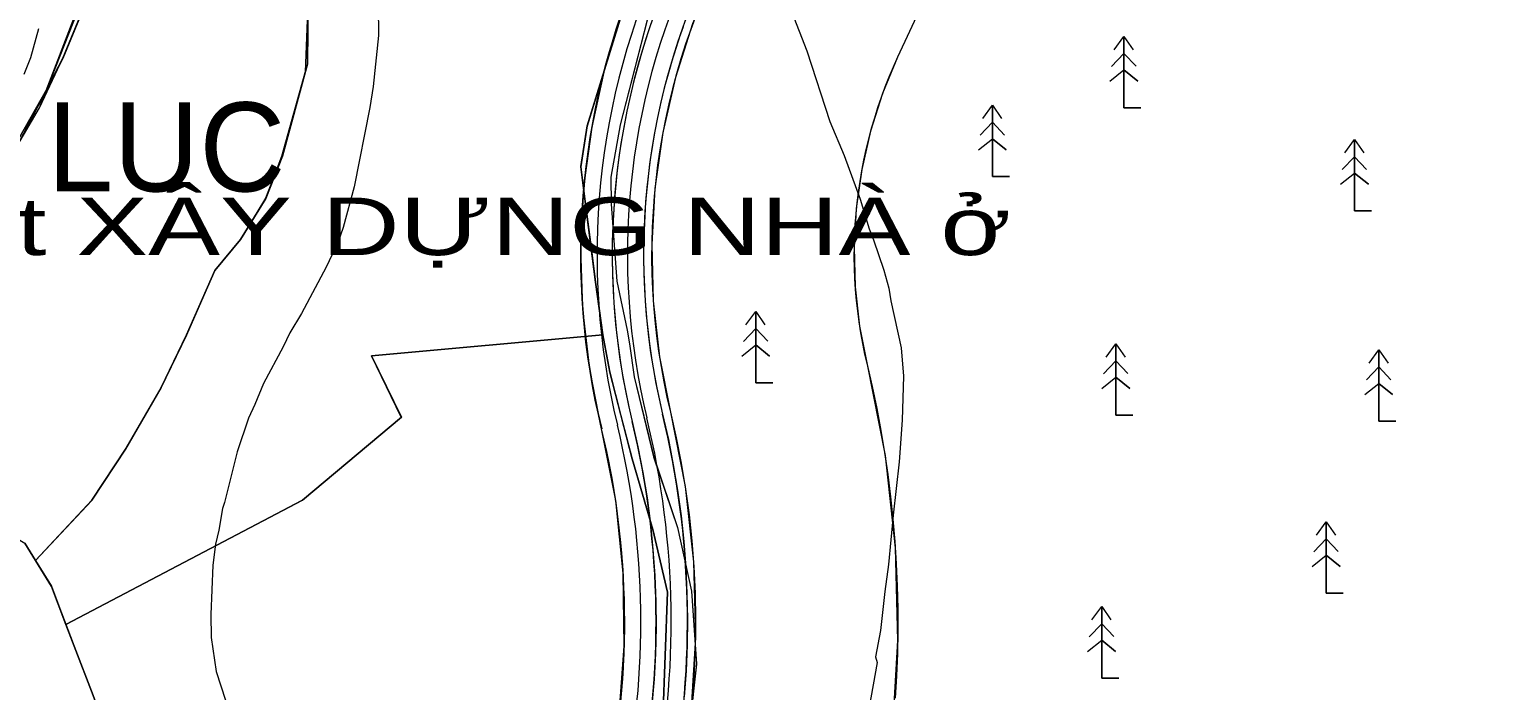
# Model space of a CAD drawing. Header units: metres. Extents: x 533049 to 537618, y 1849954 to 1852676.
# Drawn here: x 534052.1 to 534411.7, y 1850571.8 to 1850735.4 of the extents above; entities that cross this region are included whole.
import ezdxf

# ---------------------------------------------------------------- set-up
doc = ezdxf.new("R2010")
doc.units = ezdxf.units.M
doc.header["$LTSCALE"] = 2
for name, color, linetype, lineweight in [('13', 7, 'Continuous', 13), ('19', 7, 'Continuous', 13), ('20', 7, 'Continuous', 13), ('33', 7, 'Continuous', 13), ('47', 7, 'Continuous', 13), ('48', 7, 'Continuous', 13), ('54', 7, 'Continuous', 13), ('55', 7, 'Continuous', 13), ('56', 7, 'Continuous', 13), ('57', 7, 'Continuous', 13), ('60', 7, 'Continuous', 13)]:
    doc.layers.add(name, color=color, linetype=linetype, lineweight=lineweight)

msp = doc.modelspace()

# ---------------------------------------------------------------- linework, layer by layer
at = {"linetype": 'Continuous', "lineweight": 13}
for points in [[(534029.74, 1850673.42), (534054.74, 1850715.92), (534060.49, 1850728.18), (534072.7, 1850757.8), (534084.9, 1850787.42), (534091, 1850814.59), (534097.1, 1850841.77), (534098.46, 1850858.57), (534100.58, 1850900.98), (534103.43, 1850910.77), (534116.3, 1850932.66), (534111.57, 1850939.36), (534094.74, 1850924.92), (534071.81, 1850920.99), (534064.72, 1850918.6), (534024.91, 1850959.64)], [(534121.15, 1850744.11), (534120.91, 1850726.72), (534114.81, 1850703.95), (534110.61, 1850693.55), (534104.4, 1850683.38), (534098.02, 1850675.68), (534091.08, 1850659.84), (534084.76, 1850646.74), (534076, 1850631.57), (534067.63, 1850618.88), (534053.72, 1850604.01), (534051.06, 1850608.31)]]:
    msp.add_lwpolyline(points, dxfattribs=at)
at = {"layer": '13'}
msp.add_lwpolyline([(534206.47, 1850738.6), (534205.14, 1850734.75), (534203.91, 1850730.87), (534202.76, 1850726.96), (534201.71, 1850723.03), (534200.75, 1850719.07), (534199.88, 1850715.09), (534199.1, 1850711.1), (534198.42, 1850707.08), (534197.83, 1850703.05), (534197.33, 1850699.01), (534196.93, 1850694.96), (534196.62, 1850690.9), (534196.4, 1850686.84), (534196.28, 1850682.77), (534196.26, 1850678.7), (534196.33, 1850674.62), (534196.49, 1850670.56), (534196.75, 1850666.49), (534197.1, 1850662.44), (534197.55, 1850658.39), (534198.09, 1850654.35), (534198.72, 1850650.33), (534199.45, 1850646.33), (534200.27, 1850642.34), (534201.18, 1850638.37), (534202.6, 1850632.11), (534203.83, 1850625.8), (534204.86, 1850619.46), (534205.69, 1850613.09), (534206.34, 1850606.7), (534206.78, 1850600.29), (534207.03, 1850593.88), (534207.09, 1850587.45), (534206.94, 1850581.03), (534206.61, 1850574.62), (534206.07, 1850568.22)], dxfattribs=at)
at = {"layer": '19'}
msp.add_lwpolyline([(534006.43, 1850639.97), (534021.34, 1850655.12), (534029.74, 1850673.42), (534056.52, 1850720.57), (534081.49, 1850783.98), (534097.24, 1850850.42), (534099.49, 1850873.42), (534064.72, 1850918.6), (534024.91, 1850959.64), (533860.46, 1850898.6)], close=True, dxfattribs=at)
at = {"layer": '20'}
msp.add_lwpolyline([(534029.74, 1850673.42), (534054.74, 1850715.92), (534065.24, 1850743.42), (534081.24, 1850782.92), (534097.24, 1850850.42), (534101.74, 1850896.42), (534102.24, 1850908.92), (534109.74, 1850923.92), (534118.24, 1850929.92), (534111.57, 1850939.36), (534094.74, 1850924.92), (534077.24, 1850921.92), (534066.37, 1850920.05), (534026.24, 1850958.92)], dxfattribs=at)
at = {"layer": '33'}
for points in [[(534262.33, 1850837.19), (534221.49, 1850749.54), (534216.14, 1850736.67), (534211.9, 1850723.4), (534208.78, 1850709.82), (534206.82, 1850696.02), (534206.02, 1850682.11), (534206.4, 1850668.18), (534207.95, 1850654.33), (534210.66, 1850640.67), (534214.29, 1850622.3), (534216.34, 1850603.69), (534216.81, 1850584.97), (534215.68, 1850566.28)], [(534590.79, 1850560.08), (534592.27, 1850580.03), (534590.56, 1850608.66), (534590.29, 1850619.41), (534590.74, 1850630.14), (534573.97, 1850632.08), (534573.97, 1850749.34), (534533.56, 1850757.52), (534493.85, 1850768.67), (534320.28, 1850833.57), (534305.97, 1850812.45), (534266.81, 1850728.42), (534263.08, 1850719.44), (534260.12, 1850710.18), (534257.94, 1850700.7), (534256.57, 1850691.07), (534256.02, 1850681.37), (534256.28, 1850671.64), (534257.36, 1850661.98), (534259.25, 1850652.44), (534263.7, 1850629.93), (534266.23, 1850607.13), (534266.8, 1850584.19), (534265.43, 1850561.28)], [(534305.97, 1850812.45), (534266.81, 1850728.42), (534265.71, 1850725.98), (534264.66, 1850723.51), (534263.67, 1850721.01), (534262.74, 1850718.5), (534261.86, 1850715.96), (534261.05, 1850713.4), (534260.29, 1850710.83), (534259.6, 1850708.23), (534258.97, 1850705.63), (534258.39, 1850703.01), (534257.88, 1850700.37), (534257.43, 1850697.73), (534257.04, 1850695.07), (534256.71, 1850692.41), (534256.45, 1850689.74), (534256.24, 1850687.06), (534256.1, 1850684.38), (534256.02, 1850681.7), (534256.01, 1850679.02), (534256.05, 1850676.33), (534256.16, 1850673.65), (534256.33, 1850670.98), (534256.56, 1850668.3), (534256.86, 1850665.64), (534257.21, 1850662.98), (534257.63, 1850660.33), (534258.11, 1850657.68), (534258.65, 1850655.06), (534259.25, 1850652.44), (534260.5, 1850647.04), (534261.64, 1850641.62), (534262.67, 1850636.18), (534263.58, 1850630.71), (534264.39, 1850625.23), (534265.07, 1850619.74), (534265.65, 1850614.23), (534266.11, 1850608.71), (534266.46, 1850603.18), (534266.7, 1850597.64), (534266.82, 1850592.1), (534266.83, 1850586.56), (534266.73, 1850581.02), (534266.51, 1850575.49), (534266.18, 1850569.96)], [(534216.99, 1850738.92), (534215.65, 1850735.32), (534214.4, 1850731.68), (534213.23, 1850728.02), (534212.15, 1850724.33), (534211.16, 1850720.61), (534210.25, 1850716.88), (534209.43, 1850713.12), (534208.69, 1850709.35), (534208.05, 1850705.56), (534207.49, 1850701.75), (534207.02, 1850697.94), (534206.64, 1850694.11), (534206.35, 1850690.28), (534206.14, 1850686.44), (534206.03, 1850682.59), (534206.01, 1850678.75), (534206.07, 1850674.9), (534206.23, 1850671.06), (534206.47, 1850667.22), (534206.8, 1850663.39), (534207.23, 1850659.57), (534207.74, 1850655.76), (534208.34, 1850651.96), (534209.02, 1850648.18), (534209.8, 1850644.41), (534210.66, 1850640.67), (534212.09, 1850634.37), (534213.33, 1850628.03), (534214.39, 1850621.66), (534215.26, 1850615.26), (534215.94, 1850608.84), (534216.43, 1850602.4), (534216.73, 1850595.95), (534216.84, 1850589.49), (534216.76, 1850583.03), (534216.5, 1850576.58), (534216.04, 1850570.14)]]:
    msp.add_lwpolyline(points, dxfattribs=at)
at = {"layer": '47'}
for points in [[(534024.93, 1850959.61), (534064.74, 1850918.57), (534083.03, 1850924.82), (534091.86, 1850924.5), (534100.76, 1850929.47), (534111.54, 1850936.6), (534117.13, 1850934.01), (534103.45, 1850910.74), (534100.6, 1850900.95), (534099.84, 1850875.35), (534097.12, 1850841.74), (534084.92, 1850787.39), (534060.51, 1850728.15), (534035.59, 1850680.48)], [(534051.08, 1850608.28), (534053.74, 1850603.98), (534067.65, 1850618.85), (534076.16, 1850631.75), (534084.78, 1850646.71), (534091.1, 1850659.81), (534098.04, 1850675.65), (534104.43, 1850683.33), (534110.63, 1850693.52), (534114.63, 1850703.92), (534120.94, 1850726.67), (534121.17, 1850744.08)]]:
    msp.add_lwpolyline(points, dxfattribs=at)
at = {"layer": '48'}
for points in [[(534006.43, 1850639.97), (534021.34, 1850655.12), (534029.74, 1850673.42), (534056.52, 1850720.57), (534081.49, 1850783.98), (534097.24, 1850850.42), (534099.49, 1850873.42), (534064.72, 1850918.6), (534024.91, 1850959.64), (533860.46, 1850898.6)], [(534029.74, 1850673.42), (534048.85, 1850705.9), (534056.52, 1850720.57)]]:
    msp.add_lwpolyline(points, close=True, dxfattribs=at)
for points in [[(534048.85, 1850705.9), (534056.52, 1850720.57), (534065.24, 1850743.42), (534081.24, 1850782.92), (534097.24, 1850850.42), (534098.91, 1850867.44), (534100.58, 1850900.98), (534102.24, 1850908.92), (534109.74, 1850923.92), (534118.24, 1850929.92), (534111.57, 1850939.36), (534094.74, 1850924.92), (534083.01, 1850924.85), (534064.72, 1850918.6), (534024.91, 1850959.64)], [(534121.14, 1850744.13), (534120.39, 1850724.79), (534114.6, 1850703.97), (534110.61, 1850693.55), (534104.4, 1850683.38), (534098.02, 1850675.68), (534091.07, 1850659.86), (534084.76, 1850646.74), (534076.14, 1850631.78), (534067.63, 1850618.88), (534053.72, 1850604.01), (534051.06, 1850608.31)], [(534197.91, 1850564.85), (534199.25, 1850582.85), (534198.99, 1850600.89), (534197.12, 1850618.84), (534193.65, 1850636.54), (534190.7, 1850651.29), (534188.98, 1850666.23), (534188.51, 1850681.26), (534189.27, 1850696.28), (534191.28, 1850711.18), (534194.51, 1850725.87), (534198.94, 1850740.24)]]:
    msp.add_lwpolyline(points, dxfattribs=at)
at = {"layer": '54'}
for centre, radius, start, end in [((534371.5, 1850679.64), 178.99, 155.0158, 193.6218), ((534371.5, 1850679.64), 171.49, 155.0158, 193.6218), ((533997.05, 1850588.9), 213.79, 323.1399, 13.6218), ((533997.05, 1850588.9), 206.29, 322.6619, 13.6218)]:
    msp.add_arc(centre, radius, start, end, dxfattribs=at)
at = {"layer": '55'}
msp.add_lwpolyline([(533860.46, 1850898.6), (534024.91, 1850959.64), (534064.72, 1850918.6), (534099.49, 1850873.42), (534097.24, 1850850.42), (534081.49, 1850783.98), (534056.52, 1850720.57), (534029.74, 1850673.42), (534021.34, 1850655.12), (534006.43, 1850639.97)], close=True, dxfattribs=at)
for centre, radius, start, end in [((534371.5, 1850679.64), 182.99, 155.0158, 193.6218), ((534371.5, 1850679.64), 167.49, 155.0158, 193.6218), ((533997.05, 1850588.9), 217.79, 324.7985, 13.6218), ((533997.05, 1850588.9), 202.29, 322.4981, 13.6218)]:
    msp.add_arc(centre, radius, start, end, dxfattribs=at)
at = {"layer": '56'}
for centre, radius, start, end in [((534371.5, 1850679.64), 175.24, 155.0158, 193.6218), ((533997.05, 1850588.9), 210.04, 322.8111, 13.6218)]:
    msp.add_arc(centre, radius, start, end, dxfattribs=at)
at = {"layer": '57'}
for p, q in [((534322.74, 1850733.59), (534322.74, 1850715.92)), ((534319.68, 1850726.15), (534322.74, 1850729.35)), ((534325.72, 1850726.21), (534322.74, 1850729.35)), ((534319.26, 1850722.52), (534322.74, 1850725.3)), ((534326.15, 1850722.53), (534322.74, 1850725.3)), ((534290.24, 1850716.59), (534290.24, 1850698.92)), ((534322.74, 1850715.92), (534326.95, 1850715.92)), ((534287.18, 1850709.15), (534290.24, 1850712.35)), ((534293.22, 1850709.21), (534290.24, 1850712.35)), ((534286.76, 1850705.52), (534290.24, 1850708.3)), ((534293.65, 1850705.53), (534290.24, 1850708.3)), ((534379.74, 1850708.09), (534379.74, 1850690.42)), ((534376.68, 1850700.65), (534379.74, 1850703.85)), ((534382.72, 1850700.71), (534379.74, 1850703.85)), ((534376.26, 1850697.02), (534379.74, 1850699.8)), ((534383.15, 1850697.03), (534379.74, 1850699.8)), ((534290.24, 1850698.92), (534294.45, 1850698.92)), ((534379.74, 1850690.42), (534383.95, 1850690.42)), ((534231.74, 1850665.59), (534231.74, 1850647.92)), ((534228.68, 1850658.15), (534231.74, 1850661.35)), ((534234.72, 1850658.21), (534231.74, 1850661.35)), ((534228.26, 1850654.52), (534231.74, 1850657.3)), ((534235.15, 1850654.53), (534231.74, 1850657.3)), ((534320.74, 1850657.59), (534320.74, 1850639.92)), ((534317.68, 1850650.15), (534320.74, 1850653.35)), ((534323.72, 1850650.21), (534320.74, 1850653.35)), ((534385.74, 1850656.09), (534385.74, 1850638.42)), ((534317.26, 1850646.52), (534320.74, 1850649.3)), ((534324.15, 1850646.53), (534320.74, 1850649.3)), ((534382.68, 1850648.65), (534385.74, 1850651.85)), ((534388.72, 1850648.71), (534385.74, 1850651.85)), ((534231.74, 1850647.92), (534235.95, 1850647.92)), ((534382.26, 1850645.02), (534385.74, 1850647.8)), ((534389.15, 1850645.03), (534385.74, 1850647.8)), ((534320.74, 1850639.92), (534324.95, 1850639.92)), ((534385.74, 1850638.42), (534389.95, 1850638.42)), ((534372.74, 1850613.59), (534372.74, 1850595.92)), ((534369.68, 1850606.15), (534372.74, 1850609.35)), ((534375.72, 1850606.21), (534372.74, 1850609.35)), ((534369.26, 1850602.52), (534372.74, 1850605.3)), ((534376.15, 1850602.53), (534372.74, 1850605.3)), ((534372.74, 1850595.92), (534376.95, 1850595.92)), ((534317.24, 1850592.59), (534317.24, 1850574.92)), ((534314.18, 1850585.15), (534317.24, 1850588.35)), ((534320.22, 1850585.21), (534317.24, 1850588.35)), ((534313.76, 1850581.52), (534317.24, 1850584.3)), ((534320.65, 1850581.53), (534317.24, 1850584.3)), ((534317.24, 1850574.92), (534321.45, 1850574.92))]:
    msp.add_line(p, q, dxfattribs=at)
for points in [[(534035.57, 1850680.51), (534060.49, 1850728.18), (534084.9, 1850787.42), (534097.1, 1850841.77), (534099.82, 1850875.38), (534100.58, 1850900.98), (534103.43, 1850910.77), (534117.11, 1850934.04), (534111.52, 1850936.63), (534100.74, 1850929.5), (534091.84, 1850924.53), (534083.01, 1850924.85), (534064.72, 1850918.6), (534024.91, 1850959.64)], [(534024.91, 1850959.64), (534064.72, 1850918.6), (534083.01, 1850924.85), (534091.84, 1850924.53), (534100.74, 1850929.5), (534111.52, 1850936.63), (534117.11, 1850934.04), (534103.43, 1850910.77), (534100.58, 1850900.98), (534099.82, 1850875.38), (534097.1, 1850841.77), (534084.9, 1850787.42), (534060.49, 1850728.18), (534035.57, 1850680.51)], [(534024.91, 1850959.64), (534064.72, 1850918.6), (534083.01, 1850924.85), (534091.84, 1850924.53), (534100.74, 1850929.5), (534111.52, 1850936.63), (534117.11, 1850934.04), (534103.43, 1850910.77), (534100.58, 1850900.98), (534099.82, 1850875.38), (534097.1, 1850841.77), (534084.9, 1850787.42), (534060.49, 1850728.18), (534035.57, 1850680.51)], [(534035.57, 1850680.51), (534060.49, 1850728.18), (534084.9, 1850787.42), (534097.1, 1850841.77), (534099.82, 1850875.38), (534100.58, 1850900.98), (534103.43, 1850910.77), (534117.11, 1850934.04), (534111.52, 1850936.63), (534100.74, 1850929.5), (534091.84, 1850924.53), (534083.01, 1850924.85), (534064.72, 1850918.6), (534024.91, 1850959.64)], [(534024.91, 1850959.64), (534064.72, 1850918.6), (534083.01, 1850924.85), (534091.84, 1850924.53), (534100.74, 1850929.5), (534111.52, 1850936.63), (534117.11, 1850934.04), (534103.43, 1850910.77), (534100.58, 1850900.98), (534099.82, 1850875.38), (534097.1, 1850841.77), (534084.9, 1850787.42), (534060.49, 1850728.18), (534035.57, 1850680.51)], [(534024.91, 1850959.64), (534064.72, 1850918.6), (534083.01, 1850924.85), (534091.84, 1850924.53), (534100.74, 1850929.5), (534111.52, 1850936.63), (534117.11, 1850934.04), (534103.43, 1850910.77), (534100.58, 1850900.98), (534099.82, 1850875.38), (534097.1, 1850841.77), (534084.9, 1850787.42), (534060.49, 1850728.18), (534035.57, 1850680.51)], [(534029.74, 1850673.42), (534054.74, 1850715.92), (534065.24, 1850743.42), (534081.24, 1850782.92), (534097.24, 1850850.42), (534101.74, 1850896.42), (534102.24, 1850908.92), (534109.74, 1850923.92), (534118.24, 1850929.92), (534111.57, 1850939.36), (534094.74, 1850924.92), (534077.24, 1850921.92), (534066.37, 1850920.05), (534026.24, 1850958.92)], [(534237.22, 1850772.44), (534231.31, 1850765.91), (534229.1, 1850763.93), (534217.13, 1850755.89), (534209.6, 1850747.17), (534208.64, 1850745.27), (534204.79, 1850737.33), (534198.24, 1850711.74), (534195.9, 1850698.79), (534195.96, 1850692.11), (534197.43, 1850673.05), (534199.93, 1850660.96)], [(534051.06, 1850608.31), (534053.72, 1850604.01), (534067.63, 1850618.88), (534076.14, 1850631.78), (534084.76, 1850646.74), (534091.08, 1850659.84), (534098.02, 1850675.68), (534104.41, 1850683.36), (534110.61, 1850693.55), (534114.61, 1850703.95), (534120.92, 1850726.7), (534121.15, 1850744.11)], [(534051.06, 1850608.31), (534053.72, 1850604.01), (534067.63, 1850618.88), (534076.14, 1850631.78), (534084.76, 1850646.74), (534091.08, 1850659.84), (534098.02, 1850675.68), (534104.41, 1850683.36), (534110.61, 1850693.55), (534114.61, 1850703.95), (534120.92, 1850726.7), (534121.15, 1850744.11)], [(534051.06, 1850608.31), (534053.72, 1850604.01), (534067.63, 1850618.88), (534076.14, 1850631.78), (534084.76, 1850646.74), (534091.08, 1850659.84), (534098.02, 1850675.68), (534104.41, 1850683.36), (534110.61, 1850693.55), (534114.61, 1850703.95), (534120.92, 1850726.7), (534121.15, 1850744.11)], [(534051.06, 1850608.31), (534053.72, 1850604.01), (534067.63, 1850618.88), (534076.14, 1850631.78), (534084.76, 1850646.74), (534091.08, 1850659.84), (534098.02, 1850675.68), (534104.41, 1850683.36), (534110.61, 1850693.55), (534114.61, 1850703.95), (534120.92, 1850726.7), (534121.15, 1850744.11)], [(534121.14, 1850744.13), (534120.91, 1850726.72), (534114.6, 1850703.97), (534110.6, 1850693.57), (534104.4, 1850683.38), (534098.01, 1850675.7), (534091.07, 1850659.86), (534084.75, 1850646.76), (534076.13, 1850631.8), (534067.62, 1850618.9), (534053.71, 1850604.03), (534057.69, 1850597.62), (534061.25, 1850588.18), (534119.67, 1850618.9), (534144.13, 1850639.46), (534136.79, 1850654.64), (534193.97, 1850659.82), (534192.13, 1850672.87), (534189.57, 1850692.81), (534188.5, 1850701.4), (534190.11, 1850711.48), (534198.93, 1850740.26)], [(534121.15, 1850744.11), (534120.92, 1850726.7), (534114.61, 1850703.95), (534110.61, 1850693.55), (534104.41, 1850683.36), (534098.02, 1850675.68), (534091.08, 1850659.84), (534084.76, 1850646.74), (534076.14, 1850631.78), (534067.63, 1850618.88), (534053.72, 1850604.01), (534057.7, 1850597.6), (534061.26, 1850588.16), (534119.68, 1850618.88), (534144.14, 1850639.44), (534136.8, 1850654.62), (534193.98, 1850659.8), (534192.14, 1850672.85), (534189.58, 1850692.79), (534188.51, 1850701.38), (534190.12, 1850711.46), (534198.94, 1850740.24)], [(534121.15, 1850744.11), (534120.92, 1850726.7), (534114.61, 1850703.95), (534110.61, 1850693.55), (534104.41, 1850683.36), (534098.02, 1850675.68), (534091.08, 1850659.84), (534084.76, 1850646.74), (534076.14, 1850631.78), (534067.63, 1850618.88), (534053.72, 1850604.01)], [(534121.15, 1850744.11), (534120.92, 1850726.7), (534114.61, 1850703.95), (534110.61, 1850693.55), (534104.41, 1850683.36), (534098.02, 1850675.68), (534091.08, 1850659.84), (534084.76, 1850646.74), (534076.14, 1850631.78), (534067.63, 1850618.88), (534053.72, 1850604.01), (534057.7, 1850597.6), (534061.26, 1850588.16), (534119.68, 1850618.88), (534144.14, 1850639.44), (534136.8, 1850654.62), (534193.98, 1850659.8), (534192.14, 1850672.85), (534189.58, 1850692.79), (534188.51, 1850701.38), (534190.12, 1850711.46), (534198.94, 1850740.24)], [(534121.15, 1850744.11), (534120.92, 1850726.7), (534114.61, 1850703.95), (534110.61, 1850693.55), (534104.41, 1850683.36), (534098.02, 1850675.68), (534091.08, 1850659.84), (534084.76, 1850646.74), (534076.14, 1850631.78), (534067.63, 1850618.88), (534053.72, 1850604.01)], [(534239.26, 1850743.19), (534244.4, 1850730.01), (534250.08, 1850712.57), (534253.55, 1850704.11), (534257.55, 1850693.31), (534259.79, 1850686.01), (534260.86, 1850683.26), (534263.37, 1850675.76), (534264.64, 1850671.35), (534265.16, 1850668.17), (534267.7, 1850656.59), (534268.22, 1850649.56), (534267.91, 1850638.7), (534267.16, 1850628.38), (534265.69, 1850615.21), (534264.57, 1850603.05), (534263.61, 1850596.32)], [(534138.38, 1850741.18), (534138.46, 1850733.85), (534137.17, 1850721.19), (534136.37, 1850716.04), (534132.47, 1850696.43), (534129.76, 1850686.35), (534128.52, 1850682.82), (534125.58, 1850676.56), (534119.45, 1850665.09), (534116.57, 1850660.28), (534114.96, 1850656.83), (534110.08, 1850647.8), (534107.97, 1850642.61), (534106.36, 1850639.16), (534103.55, 1850630.87), (534100.44, 1850618.33), (534099.91, 1850616.82), (534099.01, 1850611.54), (534098.24, 1850608.08), (534097.58, 1850602.82), (534097.07, 1850590.62), (534097.18, 1850584.98), (534098.35, 1850576.59), (534100.7, 1850569.43)], [(534198.93, 1850740.26), (534190.11, 1850711.48), (534188.51, 1850701.38), (534189.58, 1850692.79), (534191.11, 1850680.85), (534192.14, 1850672.85), (534193.98, 1850659.82), (534195.64, 1850650.57), (534198.43, 1850639.85), (534201.22, 1850629.13), (534206.32, 1850611.67), (534209.93, 1850596.18), (534209.35, 1850580.51), (534208.76, 1850564.85)], [(534050.93, 1850724.29), (534052.58, 1850728.35), (534054.56, 1850735.57)], [(534204.8, 1850737.31), (534198.25, 1850711.72), (534195.91, 1850698.77), (534195.97, 1850692.09), (534197.44, 1850673.03), (534199.94, 1850660.94), (534200.56, 1850657.58), (534201.72, 1850649.42), (534206.51, 1850629.6), (534212.42, 1850612.16), (534215.89, 1850596.44), (534217.07, 1850578.4), (534215.44, 1850563.43)], [(534204.8, 1850737.31), (534198.25, 1850711.72), (534195.91, 1850698.77), (534195.97, 1850692.09), (534197.44, 1850673.03), (534199.94, 1850660.94), (534200.56, 1850657.58), (534201.72, 1850649.42), (534206.51, 1850629.6), (534212.42, 1850612.16), (534215.89, 1850596.44), (534217.07, 1850578.4), (534215.44, 1850563.43)], [(534320.32, 1850730.3), (534322.74, 1850733.59), (534325.01, 1850730.3)], [(534320.32, 1850730.3), (534322.74, 1850733.59), (534325.01, 1850730.3)], [(534326.95, 1850715.92), (534322.74, 1850715.92), (534322.74, 1850733.59)], [(534319.68, 1850726.15), (534322.74, 1850729.35), (534325.72, 1850726.21)], [(534319.26, 1850722.52), (534322.74, 1850725.3), (534326.15, 1850722.53)], [(534287.82, 1850713.3), (534290.24, 1850716.59), (534292.51, 1850713.3)], [(534287.82, 1850713.3), (534290.24, 1850716.59), (534292.51, 1850713.3)], [(534294.45, 1850698.92), (534290.24, 1850698.92), (534290.24, 1850716.59)], [(534287.18, 1850709.15), (534290.24, 1850712.35), (534293.22, 1850709.21)], [(534286.76, 1850705.52), (534290.24, 1850708.3), (534293.65, 1850705.53)], [(534377.32, 1850704.8), (534379.74, 1850708.09), (534382.01, 1850704.8)], [(534377.32, 1850704.8), (534379.74, 1850708.09), (534382.01, 1850704.8)], [(534383.95, 1850690.42), (534379.74, 1850690.42), (534379.74, 1850708.09)], [(534376.68, 1850700.65), (534379.74, 1850703.85), (534382.72, 1850700.71)], [(534376.26, 1850697.02), (534379.74, 1850699.8), (534383.15, 1850697.03)], [(534229.32, 1850662.3), (534231.74, 1850665.59), (534234.01, 1850662.3)], [(534229.32, 1850662.3), (534231.74, 1850665.59), (534234.01, 1850662.3)], [(534235.95, 1850647.92), (534231.74, 1850647.92), (534231.74, 1850665.59)], [(534199.93, 1850660.96), (534200.55, 1850657.6), (534201.71, 1850649.44), (534206.5, 1850629.62), (534212.41, 1850612.18), (534215.88, 1850596.46), (534217.06, 1850578.42), (534215.43, 1850563.45)], [(534228.68, 1850658.15), (534231.74, 1850661.35), (534234.72, 1850658.21)], [(534228.26, 1850654.52), (534231.74, 1850657.3), (534235.15, 1850654.53)], [(534318.32, 1850654.3), (534320.74, 1850657.59), (534323.01, 1850654.3)], [(534318.32, 1850654.3), (534320.74, 1850657.59), (534323.01, 1850654.3)], [(534324.95, 1850639.92), (534320.74, 1850639.92), (534320.74, 1850657.59)], [(534317.68, 1850650.15), (534320.74, 1850653.35), (534323.72, 1850650.21)], [(534383.32, 1850652.8), (534385.74, 1850656.09), (534388.01, 1850652.8)], [(534383.32, 1850652.8), (534385.74, 1850656.09), (534388.01, 1850652.8)], [(534389.95, 1850638.42), (534385.74, 1850638.42), (534385.74, 1850656.09)], [(534317.26, 1850646.52), (534320.74, 1850649.3), (534324.15, 1850646.53)], [(534382.68, 1850648.65), (534385.74, 1850651.85), (534388.72, 1850648.71)], [(534382.26, 1850645.02), (534385.74, 1850647.8), (534389.15, 1850645.03)], [(534006.43, 1850639.97), (534013.81, 1850632.97), (534027.34, 1850622.88), (534040.13, 1850614.87), (534051.06, 1850608.31), (534053.72, 1850604.01)], [(534006.43, 1850639.97), (534013.81, 1850632.97), (534027.34, 1850622.88), (534040.13, 1850614.87), (534051.06, 1850608.31), (534053.72, 1850604.01)], [(534370.32, 1850610.3), (534372.74, 1850613.59), (534375.01, 1850610.3)], [(534370.32, 1850610.3), (534372.74, 1850613.59), (534375.01, 1850610.3)], [(534376.95, 1850595.92), (534372.74, 1850595.92), (534372.74, 1850613.59)], [(534096.43, 1850417.17), (534097.28, 1850417.19), (534100.54, 1850428.02), (534109.68, 1850445.28), (534116.77, 1850453.87), (534122.32, 1850470.92), (534119.83, 1850479.27), (534112.96, 1850489.94), (534102.68, 1850498.99), (534094.05, 1850509.33), (534093.5, 1850510.43), (534089.08, 1850519.17), (534083.81, 1850530.53), (534077.71, 1850543.6), (534073.62, 1850555.11), (534067.94, 1850570.63), (534063.29, 1850582.79), (534061.26, 1850588.16), (534057.7, 1850597.6), (534053.72, 1850604.01), (534051.06, 1850608.31)], [(534096.43, 1850417.17), (534097.28, 1850417.19), (534100.54, 1850428.02), (534109.68, 1850445.28), (534116.77, 1850453.87), (534122.32, 1850470.92), (534119.83, 1850479.27), (534112.96, 1850489.94), (534102.68, 1850498.99), (534094.05, 1850509.33), (534093.5, 1850510.43), (534089.08, 1850519.17), (534083.81, 1850530.53), (534077.71, 1850543.6), (534073.62, 1850555.11), (534067.94, 1850570.63), (534063.29, 1850582.79), (534061.26, 1850588.16), (534057.7, 1850597.6), (534053.72, 1850604.01), (534051.06, 1850608.31)], [(534369.68, 1850606.15), (534372.74, 1850609.35), (534375.72, 1850606.21)], [(534053.72, 1850604.01), (534057.7, 1850597.6), (534063.29, 1850582.79), (534067.94, 1850570.63), (534073.62, 1850555.11), (534077.71, 1850543.6), (534083.81, 1850530.53), (534089.08, 1850519.17), (534094.05, 1850509.33), (534102.68, 1850498.99), (534112.96, 1850489.94), (534119.83, 1850479.27), (534122.32, 1850470.92), (534116.77, 1850453.87), (534109.68, 1850445.28), (534100.54, 1850428.02), (534096.92, 1850415.98)], [(534369.26, 1850602.52), (534372.74, 1850605.3), (534376.15, 1850602.53)], [(534263.61, 1850596.32), (534262.54, 1850586.68), (534261.32, 1850580.16), (534261.73, 1850578.77), (534259.76, 1850567.7)], [(534314.82, 1850589.3), (534317.24, 1850592.59), (534319.51, 1850589.3)], [(534314.82, 1850589.3), (534317.24, 1850592.59), (534319.51, 1850589.3)], [(534321.45, 1850574.92), (534317.24, 1850574.92), (534317.24, 1850592.59)], [(534314.18, 1850585.15), (534317.24, 1850588.35), (534320.22, 1850585.21)], [(534313.76, 1850581.52), (534317.24, 1850584.3), (534320.65, 1850581.53)]]:
    msp.add_lwpolyline(points, dxfattribs=at)
msp.add_lwpolyline([(534077.71, 1850543.6), (534083.81, 1850530.53), (534089.08, 1850519.17), (534093.5, 1850510.43), (534157.83, 1850533.2), (534191.7, 1850522.64), (534197.15, 1850533.61), (534201.4, 1850543.47), (534206.16, 1850555.05), (534208.76, 1850564.85), (534209.93, 1850596.18), (534206.32, 1850611.67), (534201.22, 1850629.13), (534195.64, 1850650.57), (534193.98, 1850659.8), (534136.8, 1850654.62), (534144.14, 1850639.44), (534119.68, 1850618.88), (534061.26, 1850588.16), (534063.29, 1850582.79), (534067.94, 1850570.63), (534073.62, 1850555.11)], close=True, dxfattribs=at)
msp.add_lwpolyline([(534077.71, 1850543.6), (534083.81, 1850530.53), (534089.08, 1850519.17), (534093.5, 1850510.43), (534157.83, 1850533.2), (534191.7, 1850522.64), (534197.15, 1850533.61), (534201.4, 1850543.47), (534206.16, 1850555.05), (534208.76, 1850564.85), (534209.93, 1850596.18), (534206.32, 1850611.67), (534201.22, 1850629.13), (534195.64, 1850650.57), (534193.98, 1850659.8), (534136.8, 1850654.62), (534144.14, 1850639.44), (534119.68, 1850618.88), (534061.26, 1850588.16), (534063.29, 1850582.79), (534067.94, 1850570.63), (534073.62, 1850555.11)], close=True, dxfattribs=at)
at = {"layer": '60'}
for points in [[(534024.91, 1850959.64), (534064.72, 1850918.6), (534083.01, 1850924.85), (534094.74, 1850924.92), (534111.57, 1850939.36), (534118.24, 1850929.92), (534109.74, 1850923.92), (534102.24, 1850908.92), (534100.58, 1850900.98), (534098.91, 1850867.44), (534097.24, 1850850.42), (534081.24, 1850782.92), (534065.24, 1850743.42), (534056.52, 1850720.57), (534048.85, 1850705.9)], [(534121.14, 1850744.13), (534120.39, 1850724.79), (534114.6, 1850703.97), (534110.61, 1850693.55), (534104.4, 1850683.38), (534098.02, 1850675.68), (534091.07, 1850659.86), (534084.76, 1850646.74), (534076.14, 1850631.78), (534067.63, 1850618.88), (534053.72, 1850604.01), (534051.06, 1850608.31)], [(534189.42, 1850697.83), (534189.82, 1850701.43), (534190.3, 1850705.03), (534190.84, 1850708.62), (534191.46, 1850712.2), (534192.15, 1850715.77), (534192.91, 1850719.32), (534193.74, 1850722.85), (534194.64, 1850726.37), (534195.61, 1850729.87), (534196.65, 1850733.34), (534197.76, 1850736.8)], [(534213.77, 1850735.99), (534212.5, 1850732.31), (534211.32, 1850728.6), (534210.23, 1850724.87), (534209.22, 1850721.11), (534208.3, 1850717.33), (534207.47, 1850713.53), (534206.73, 1850709.71), (534206.07, 1850705.87), (534205.51, 1850702.02), (534205.03, 1850698.16), (534204.65, 1850694.28), (534204.35, 1850690.4), (534204.15, 1850686.52), (534204.03, 1850682.63), (534204.01, 1850678.74), (534204.07, 1850674.85), (534204.23, 1850670.96), (534204.48, 1850667.07), (534204.81, 1850663.2), (534205.24, 1850659.33), (534205.76, 1850655.47), (534206.36, 1850651.63), (534207.06, 1850647.8), (534207.84, 1850643.99), (534208.72, 1850640.19), (534210.13, 1850633.95), (534211.36, 1850627.67), (534212.41, 1850621.36), (534213.27, 1850615.02), (534213.94, 1850608.66), (534214.43, 1850602.28), (534214.73, 1850595.88), (534214.84, 1850589.48), (534214.76, 1850583.09), (534214.5, 1850576.69), (534214.05, 1850570.31)], [(534198.32, 1850568.56), (534198.85, 1850574.77), (534199.19, 1850580.98), (534199.34, 1850587.2), (534199.29, 1850593.43), (534199.06, 1850599.65), (534198.63, 1850605.86), (534198.01, 1850612.05), (534197.21, 1850618.22), (534196.21, 1850624.36), (534195.02, 1850630.47), (534193.65, 1850636.54), (534192.83, 1850640.08), (534192.08, 1850643.63), (534191.39, 1850647.2), (534190.78, 1850650.78), (534190.25, 1850654.37), (534189.78, 1850657.97), (534189.38, 1850661.58), (534189.06, 1850665.19), (534188.81, 1850668.82), (534188.63, 1850672.44), (534188.53, 1850676.07), (534188.5, 1850679.7), (534188.54, 1850683.33), (534188.65, 1850686.96), (534188.83, 1850690.59), (534189.09, 1850694.21), (534189.42, 1850697.83)]]:
    msp.add_lwpolyline(points, dxfattribs=at)

# ---------------------------------------------------------------- texts
at = {"layer": '57'}
msp.add_text('LUC', height=22, dxfattribs=at).set_placement((534056.61, 1850695.27))
at = {"layer": '60', "width": 1.4}
msp.add_text('   bảng tổng hợp chỉ tiêu sử dụng đất XÂY DỰNG NHÀ ở', height=14.22, dxfattribs=at).set_placement((533620.03, 1850679.52))

doc.saveas('drawing.dxf')
